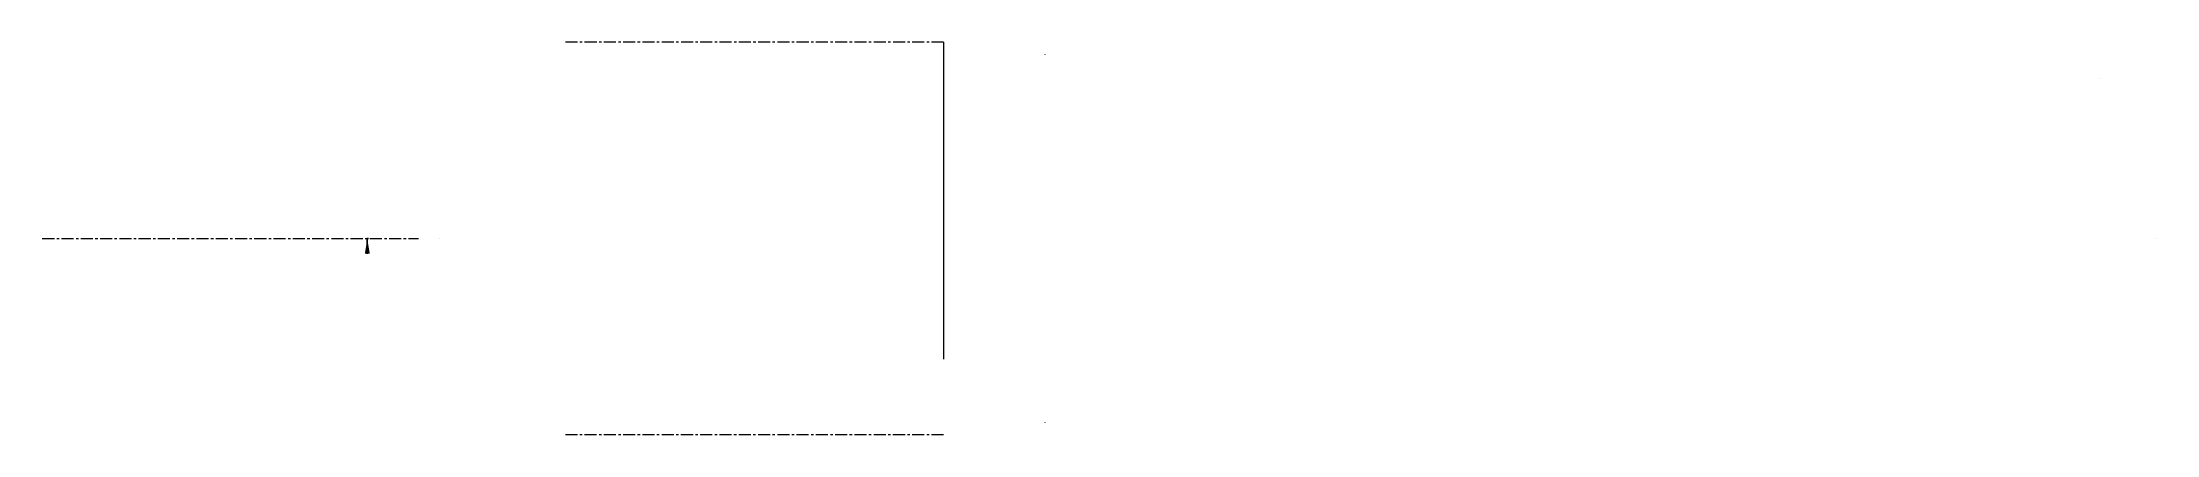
# Model space of a CAD drawing. Extents: x -1174 to -617, y -75 to 28.
import ezdxf
from ezdxf import colors
from ezdxf.entities.mleader import LeaderData, LeaderLine
from ezdxf.math import Vec2, Vec3

# ---------------------------------------------------------------- set-up
doc = ezdxf.new("R2010")
doc.units = 0
doc.linetypes.add('CENTER', pattern=[50.800000000000004, 31.75, -6.35, 6.35, -6.35])
doc.layers.add('1 linie cienkie', color=7, linetype='CONTINUOUS', lineweight=18)
doc.layers.add('7 osie', color=7, linetype='CENTER', lineweight=18)
doc.styles.add('ROMANS', font='Romans.shx')

msp = doc.modelspace()

# ---------------------------------------------------------------- linework, layer by layer
at = {"layer": '1 linie cienkie', "ltscale": 0.1}
for p, q in [((-936.3477462710018, 28.4183434992774, 50.54021812090386), (-936.3458811398389, -55.14111916550502, -4.394435747980339)), ((-616.5926908106069, -23.30255549978028, 195.3359424169602), (-616.5926908106069, -23.30255549978028, 195.3359424169602))]:
    msp.add_line(p, q, dxfattribs=at)
at = {"layer": '7 osie', "ltscale": 0.1, "extrusion": (-0.9999999898309606, 6.208537533784004e-05, -0.0001283880256342235)}
msp.add_line((-936.3477462710041, 28.41834349927738, 50.54021812090384), (-1036.347746271003, 28.41834349927736, 50.54021812090384), dxfattribs=at)
at = {"layer": '7 osie', "ltscale": 0.1}
for p, q in [((-909.5857074700718, 25.09088041989889, 210.3215543043408), (-909.5857331552652, 25.20375590546951, 310.3215542865378)), ((-1173.917629360374, -23.34000497805679, 50.54239141972005), (-1074.758791200065, -23.34000497805679, 50.54239141972005)), ((-1069.204501509303, -23.34102539918012, -84.04451870622867), (-1069.20450150932, -23.34102894740069, 16.54058789434205)), ((-1069.203713156205, -23.34102610241794, 84.53600118504247), (-1069.204501509303, -23.34102610241462, 184.7658526168739)), ((-909.5618904791156, -71.91171207012667, 210.3215543042085), (-909.5857331552652, -71.79883658455583, 310.3215542865378)), ((-936.3547173840889, -75.02878091427829, 50.54021898200077), (-1036.3515033329, -75.02878091427561, 50.54021898199839))]:
    msp.add_line(p, q, dxfattribs=at)
at = {"layer": '7 osie', "ltscale": 0.1, "extrusion": (-0.9999999604659114, 4.856389899100923e-13, -0.0002811906394553322)}
msp.add_line((-631.5926908106078, 18.98254629769878, 210.3215543043409), (-631.6208098745528, 18.98255388451582, 310.3215503509318), dxfattribs=at)

# ---------------------------------------------------------------- leaders
at = {"layer": '7 osie', "ltscale": 0.1}
ml = msp.add_multileader_mtext('Standard', dxfattribs=at)
ml.set_content('', color=256, style='ROMANS')
ml.set_leader_properties()
ml.build(insert=Vec2(0, 0))
ml.multileader.update_dxf_attribs({"text_right_attachment_type": 6, "dogleg_length": 0.36})
ctx = ml.context
ctx.base_point, ctx.plane_origin = Vec3(-1087.891171463721, -23.3396385194847, 84.53355571945106), Vec3(-1088.251171463721, -23.33963851948469, 84.53355571945106)
ctx.right_attachment = 6
notes = []
notes.append((ctx, [(0, (1, 1, 0), (-1088.251171463721, -23.3396385194847, 84.53355571945106), (1, 0), 0.36, [(0, [(-1088.251171463721, -23.33963851948469, 84.53355571945106)], 0, [])])]))
ctx.mtext.insert, ctx.mtext.flow_direction = Vec3(-1085.891171463721, -21.3396385194847, 84.53355571945106), 5
for ctx, leaders in notes:
    for number, flags, end, landing, length, lines in leaders:
        leader = LeaderData()
        leader.index, (leader.has_last_leader_line, leader.has_dogleg_vector, leader.attachment_direction) = number, flags
        leader.last_leader_point, leader.dogleg_vector, leader.dogleg_length = Vec3(end), Vec3(landing), length
        for number, points, colour, breaks in lines:
            line = LeaderLine()
            line.index, line.vertices, line.color, line.breaks = number, Vec3.list(points), colors.encode_raw_color(colour), breaks
            leader.lines.append(line)
        ctx.leaders.append(leader)

doc.saveas('drawing.dxf')
